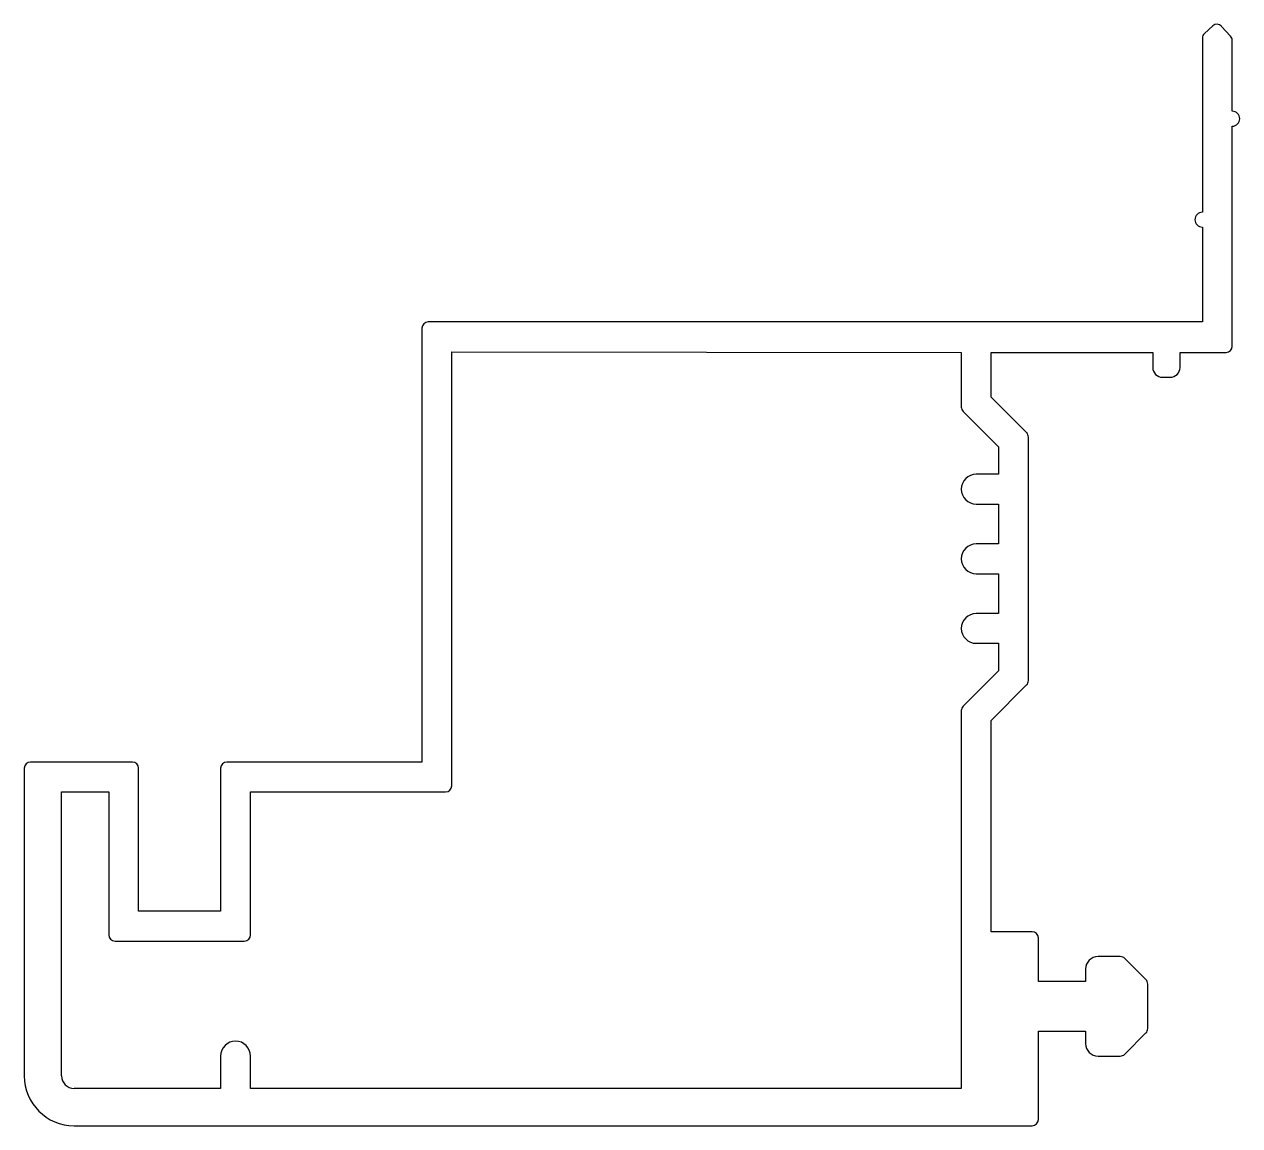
# Model space of a CAD drawing. Extents: x 2.2 to 51.1, y 2.2 to 46.5.
import ezdxf

# ---------------------------------------------------------------- set-up
doc = ezdxf.new("R2010")
doc.units = 0
doc.layers.get('0').update_dxf_attribs({"linetype": 'CONTINUOUS'})

msp = doc.modelspace()

# ---------------------------------------------------------------- linework, layer by layer
for p, q in [((50.003, 46.472), (49.669, 46.166)), ((50.722, 46.057), (50.356, 46.456)), ((49.588, 45.982), (49.588, 38.98)), ((50.788, 43.041), (50.788, 45.888)), ((50.788, 33.591), (50.788, 42.441)), ((49.588, 38.38), (49.588, 34.565)), ((18.188, 34.315), (18.188, 16.865)), ((49.588, 34.565), (18.438, 34.565)), ((19.388, 15.915), (19.388, 33.365)), ((19.388, 33.365), (39.888, 33.341)), ((39.888, 33.341), (39.888, 31.144)), ((41.088, 31.541), (41.088, 33.341)), ((41.088, 33.341), (47.588, 33.341)), ((47.588, 33.341), (47.588, 32.741)), ((48.688, 32.741), (48.688, 33.341)), ((48.688, 33.341), (50.538, 33.341)), ((47.988, 32.341), (48.288, 32.341)), ((42.514, 30.114), (41.088, 31.541)), ((39.961, 30.968), (41.388, 29.541)), ((42.588, 20.144), (42.588, 29.937)), ((41.388, 29.541), (41.388, 28.441)), ((41.388, 28.441), (40.488, 28.441)), ((40.488, 27.241), (41.388, 27.241)), ((41.388, 27.241), (41.388, 25.641)), ((41.388, 25.641), (40.488, 25.641)), ((40.488, 24.441), (41.388, 24.441)), ((41.388, 24.441), (41.388, 22.841)), ((41.388, 22.841), (40.488, 22.841)), ((40.488, 21.641), (41.388, 21.641)), ((41.388, 21.641), (41.388, 20.541)), ((41.388, 20.541), (39.961, 19.114)), ((41.088, 18.541), (42.514, 19.968)), ((39.888, 18.937), (39.888, 3.741)), ((41.088, 10.041), (41.088, 18.541)), ((6.538, 16.865), (2.438, 16.865)), ((18.188, 16.865), (10.338, 16.865)), ((2.188, 16.615), (2.188, 4.241)), ((6.788, 10.865), (6.788, 16.615)), ((10.088, 16.615), (10.088, 10.865)), ((3.688, 4.241), (3.688, 15.665)), ((3.688, 15.665), (5.588, 15.665)), ((5.588, 15.665), (5.588, 9.915)), ((11.288, 9.915), (11.288, 15.665)), ((11.288, 15.665), (19.138, 15.665)), ((10.088, 10.865), (6.788, 10.865)), ((42.738, 10.041), (41.088, 10.041)), ((42.988, 8.041), (42.988, 9.791)), ((5.838, 9.665), (11.038, 9.665)), ((46.285, 9.041), (45.39, 9.041)), ((47.314, 8.115), (46.462, 8.968)), ((44.89, 8.543), (44.888, 8.041)), ((44.888, 8.041), (42.988, 8.041)), ((47.388, 6.145), (47.388, 7.938)), ((42.988, 2.491), (42.988, 6.043)), ((42.988, 6.043), (44.888, 6.043)), ((44.888, 6.043), (44.888, 5.541)), ((46.46, 5.114), (47.314, 5.969)), ((10.088, 5.041), (10.088, 3.741)), ((11.288, 3.741), (11.288, 5.041)), ((45.388, 5.041), (46.283, 5.041)), ((10.088, 3.741), (4.188, 3.741)), ((39.888, 3.741), (11.288, 3.741)), ((4.188, 2.241), (42.738, 2.241))]:
    msp.add_line(p, q)
for centre, radius, start, end in [((50.172, 46.288), 0.25, 42.4718, 132.4718), ((49.838, 45.982), 0.25, 132.4718, 180), ((50.538, 45.888), 0.25, 0, 42.4718), ((50.788, 42.741), 0.3, 270, 90), ((49.588, 38.68), 0.3, 90, 270), ((18.438, 34.315), 0.25, 90, 180), ((50.538, 33.591), 0.25, 270, 0), ((47.988, 32.741), 0.4, 180, 270), ((48.288, 32.741), 0.4, 270, 360), ((40.138, 31.144), 0.25, 180, 225), ((42.338, 29.937), 0.25, 0, 45), ((40.488, 27.841), 0.6, 90, 270), ((40.488, 25.041), 0.6, 90, 270), ((40.488, 22.241), 0.6, 90, 270), ((42.338, 20.144), 0.25, 315, 360), ((40.138, 18.937), 0.25, 135, 180), ((2.438, 16.615), 0.25, 90, 180), ((6.538, 16.615), 0.25, 0, 90), ((10.338, 16.615), 0.25, 90, 180), ((19.138, 15.915), 0.25, 270, 0), ((5.838, 9.915), 0.25, 180, 270), ((11.038, 9.915), 0.25, 270, 0), ((42.738, 9.791), 0.25, 0, 90), ((45.39, 8.541), 0.5, 90, 179.7764), ((46.285, 8.791), 0.25, 45, 90), ((47.138, 7.938), 0.25, 360, 45), ((47.138, 6.145), 0.25, 315, 360), ((10.688, 5.041), 0.6, 0, 180), ((45.388, 5.541), 0.5, 180, 270), ((46.283, 5.291), 0.25, 270, 315), ((4.188, 4.241), 2, 180, 270), ((4.188, 4.241), 0.5, 180, 270), ((42.738, 2.491), 0.25, 270, 0)]:
    msp.add_arc(centre, radius, start, end)

doc.saveas('drawing.dxf')
